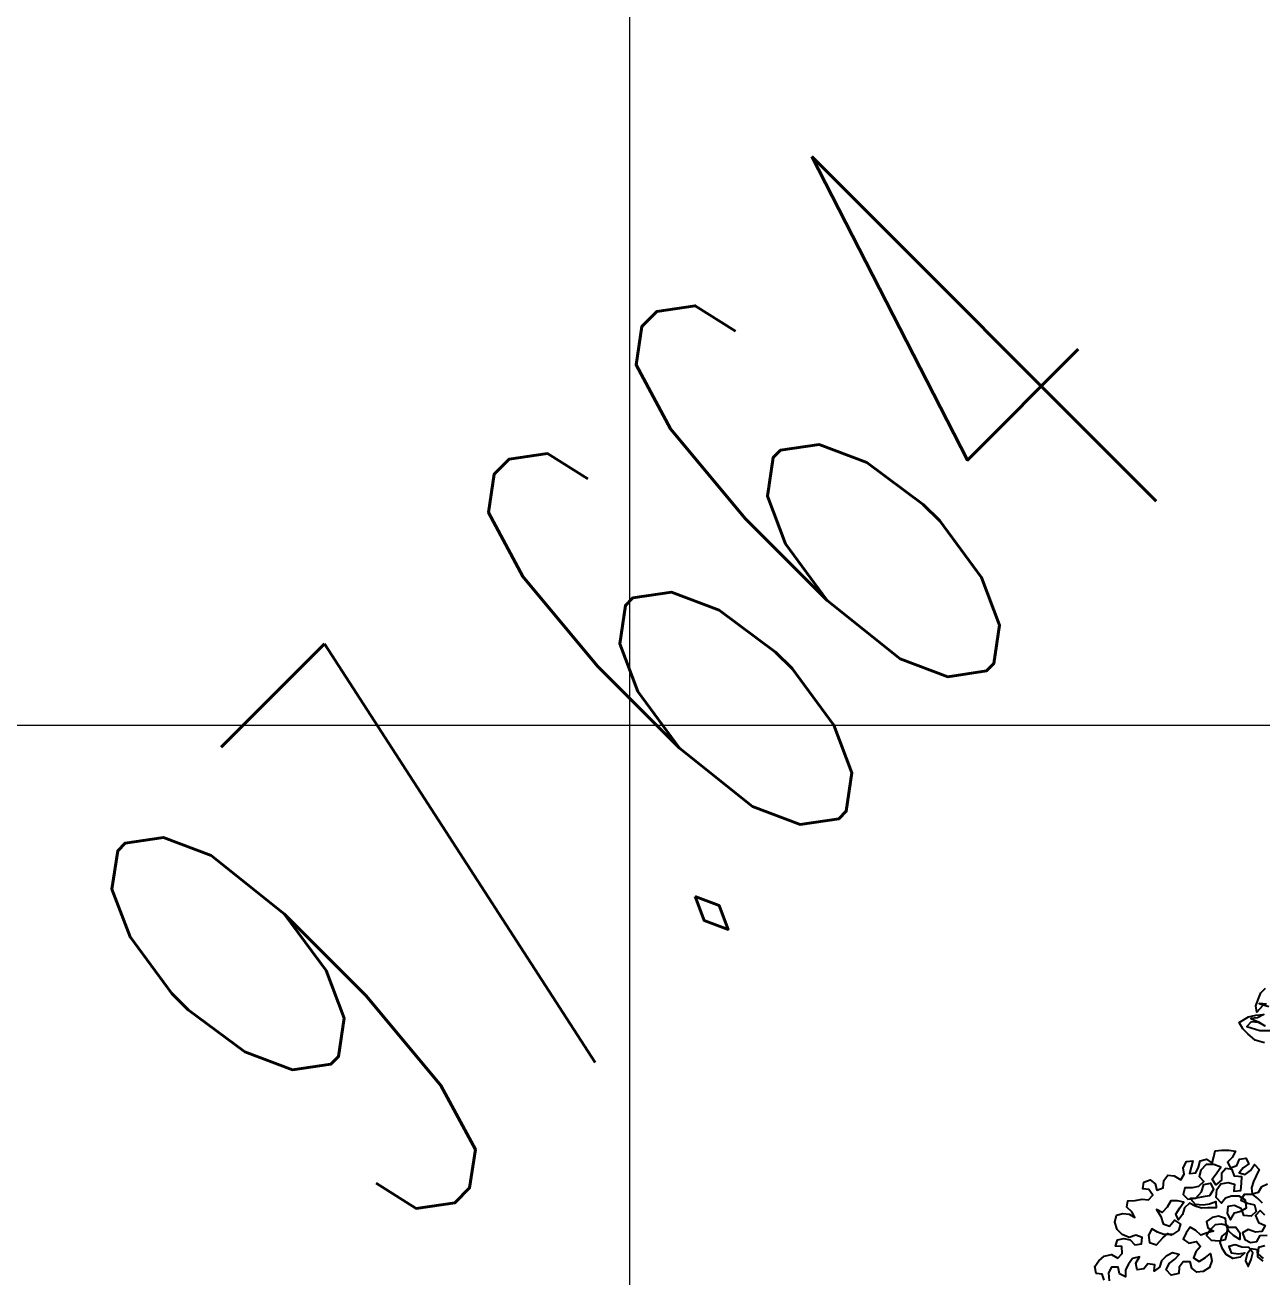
# Model space of a CAD drawing. Header units: millimetres. Extents: x 684983 to 685377, y 990360 to 990509.
# Drawn here: x 685067.021 to 685069.052, y 990431.133 to 990433.188 of the extents above; entities that cross this region are included whole.
import ezdxf

# ---------------------------------------------------------------- set-up
doc = ezdxf.new("R2010")
doc.units = ezdxf.units.MM
doc.layers.add('grid', color=8, linetype='Continuous', lineweight=9)
doc.layers.add('GRID LEVELS', color=7, linetype='Continuous', lineweight=13)
doc.layers.add('MAHAGONY', color=7, linetype='Continuous')
doc.styles.get("Standard").update_dxf_attribs({"font": 'RomanS'})

# ---------------------------------------------------------------- blocks, each defined once
blk = doc.blocks.new('TREE30')
at = {"color": 3, "flags": 128}
for points in [[(-0.561, 2.6518), (-0.577, 2.6568), (-0.59, 2.6678), (-0.5991, 2.6768), (-0.6051, 2.6878), (-0.5891, 2.6978), (-0.5761, 2.7008), (-0.5621, 2.7018), (-0.5731, 2.6958), (-0.5851, 2.6948), (-0.5711, 2.6888), (-0.56, 2.6818), (-0.5721, 2.6878), (-0.5841, 2.6888), (-0.5921, 2.6808), (-0.569, 2.6738), (-0.54, 2.6738)], [(-0.5641, 2.7168), (-0.5741, 2.7058), (-0.5761, 2.7168), (-0.5721, 2.7278), (-0.5671, 2.7398), (-0.5591, 2.7479)], [(-0.5571, 2.7198), (-0.5701, 2.7208), (-0.5531, 2.7158)], [(-0.5604, 2.3498), (-0.5684, 2.3578), (-0.5764, 2.3488), (-0.5714, 2.3368), (-0.5594, 2.3318), (-0.5654, 2.3208), (-0.5764, 2.3197), (-0.5894, 2.3247), (-0.5994, 2.3187), (-0.5954, 2.3067), (-0.5854, 2.3017), (-0.5743, 2.3037), (-0.5683, 2.3137), (-0.5563, 2.3148)], [(-0.5603, 2.2957), (-0.5713, 2.2927), (-0.5723, 2.2817), (-0.5633, 2.2737)], [(-0.5633, 2.2687), (-0.5723, 2.2767), (-0.5733, 2.2887), (-0.5843, 2.2907), (-0.5913, 2.2817), (-0.5943, 2.2697), (-0.5893, 2.2597), (-0.5843, 2.2717), (-0.5813, 2.2837), (-0.5883, 2.2927), (-0.6004, 2.2937), (-0.6124, 2.2977), (-0.6234, 2.2947), (-0.6194, 2.2837), (-0.6064, 2.2817), (-0.5953, 2.2837), (-0.6033, 2.2757), (-0.6164, 2.2737), (-0.6284, 2.2807), (-0.6344, 2.2907), (-0.6384, 2.3017), (-0.6354, 2.3127), (-0.6264, 2.3197), (-0.6254, 2.3307), (-0.6364, 2.3337), (-0.6474, 2.3327), (-0.6554, 2.3247), (-0.6624, 2.3137), (-0.6544, 2.3057), (-0.6404, 2.3047), (-0.6294, 2.3067), (-0.6264, 2.3177), (-0.6244, 2.3287), (-0.6114, 2.3287), (-0.6044, 2.3187), (-0.6044, 2.3067), (-0.6154, 2.3137), (-0.6234, 2.3217), (-0.6284, 2.3327), (-0.6294, 2.3437), (-0.6414, 2.3477), (-0.6524, 2.3457), (-0.6625, 2.3387), (-0.6604, 2.3277), (-0.6504, 2.3217), (-0.6614, 2.3187), (-0.6724, 2.3147), (-0.6815, 2.3227), (-0.6915, 2.3286), (-0.6985, 2.3186), (-0.7035, 2.3076), (-0.6934, 2.3006), (-0.6804, 2.3036), (-0.6734, 2.2946), (-0.6814, 2.2856), (-0.6854, 2.2746), (-0.6754, 2.2686), (-0.6644, 2.2756), (-0.6554, 2.2826), (-0.6534, 2.2696), (-0.6574, 2.2576), (-0.6684, 2.2506), (-0.6794, 2.2496), (-0.6884, 2.2566), (-0.6914, 2.2676), (-0.7034, 2.2676), (-0.7104, 2.2586), (-0.7114, 2.2476), (-0.7244, 2.2445), (-0.7334, 2.2535), (-0.7284, 2.2646), (-0.7184, 2.2726), (-0.7104, 2.2806), (-0.7225, 2.2836), (-0.7335, 2.2776), (-0.7415, 2.2696), (-0.7454, 2.2585), (-0.7544, 2.2515), (-0.7535, 2.2625), (-0.7655, 2.2645), (-0.7725, 2.2555), (-0.7845, 2.2535), (-0.7865, 2.2655), (-0.7805, 2.2765), (-0.7925, 2.2735), (-0.7995, 2.2635), (-0.8045, 2.2535), (-0.8045, 2.2415), (-0.8155, 2.2465), (-0.8175, 2.2585), (-0.8295, 2.2585), (-0.8345, 2.2485), (-0.8335, 2.2344)], [(-0.8425, 2.2354), (-0.8455, 2.2464), (-0.8565, 2.2474), (-0.8585, 2.2594), (-0.8515, 2.2695), (-0.8425, 2.2775), (-0.8295, 2.2805), (-0.8185, 2.2745), (-0.8105, 2.2825), (-0.8115, 2.2945), (-0.8225, 2.2955), (-0.8186, 2.3065), (-0.8075, 2.3085), (-0.7965, 2.3065), (-0.7885, 2.2975), (-0.7765, 2.2995), (-0.7755, 2.3106), (-0.7865, 2.3146), (-0.7985, 2.3105), (-0.8106, 2.3155), (-0.8196, 2.3245), (-0.8236, 2.3375), (-0.8206, 2.3495), (-0.8096, 2.3526), (-0.7986, 2.3516), (-0.7886, 2.3456), (-0.7936, 2.3556), (-0.8026, 2.3636), (-0.8006, 2.3746), (-0.7876, 2.3756), (-0.7756, 2.3776), (-0.7646, 2.3766), (-0.7566, 2.3846), (-0.7636, 2.3946), (-0.7746, 2.3956), (-0.7726, 2.4076), (-0.7616, 2.4117), (-0.7526, 2.4047), (-0.7496, 2.3937), (-0.7386, 2.3977), (-0.7376, 2.4107), (-0.7306, 2.4197), (-0.7196, 2.4187), (-0.7076, 2.4117), (-0.7016, 2.4217), (-0.7036, 2.4327), (-0.6976, 2.4437), (-0.6866, 2.4448), (-0.6926, 2.4227), (-0.6815, 2.4237), (-0.6765, 2.4338), (-0.6736, 2.4448), (-0.6626, 2.4478), (-0.6525, 2.4408), (-0.6495, 2.4518), (-0.6476, 2.4628), (-0.6355, 2.4638), (-0.6235, 2.4638), (-0.6115, 2.4618), (-0.6175, 2.4508), (-0.6255, 2.4428), (-0.6205, 2.4328), (-0.6095, 2.4368), (-0.6045, 2.4478), (-0.5935, 2.4498), (-0.5885, 2.4398), (-0.5985, 2.4328), (-0.6055, 2.4238), (-0.5945, 2.4208), (-0.5855, 2.4278), (-0.5785, 2.4388), (-0.5705, 2.4298), (-0.5755, 2.4188), (-0.5804, 2.4088), (-0.5834, 2.3978), (-0.5824, 2.3868), (-0.5714, 2.3898), (-0.5654, 2.3998), (-0.5554, 2.4048)], [(-0.5644, 2.3708), (-0.5724, 2.3788), (-0.5814, 2.3858), (-0.5964, 2.3858), (-0.6024, 2.3758), (-0.5904, 2.3708), (-0.5784, 2.3678), (-0.5754, 2.3558), (-0.5844, 2.3478), (-0.5974, 2.3488), (-0.6014, 2.3608), (-0.6134, 2.3668), (-0.6254, 2.3647), (-0.6264, 2.3527), (-0.6204, 2.3417), (-0.6134, 2.3537), (-0.6024, 2.3568), (-0.5924, 2.3628), (-0.5944, 2.3758), (-0.6054, 2.3828), (-0.6185, 2.3828), (-0.6295, 2.3797), (-0.6365, 2.3707), (-0.6455, 2.3807), (-0.6445, 2.3947), (-0.6375, 2.4048), (-0.6245, 2.4068), (-0.6135, 2.4038), (-0.6145, 2.3918), (-0.6024, 2.3928), (-0.6015, 2.4058), (-0.6005, 2.4168), (-0.6135, 2.4178), (-0.6175, 2.4298), (-0.6285, 2.4318), (-0.6365, 2.4228), (-0.6365, 2.4108), (-0.6465, 2.4028), (-0.6525, 2.4128), (-0.6445, 2.4238), (-0.6375, 2.4338), (-0.6495, 2.4388), (-0.6635, 2.4388), (-0.6725, 2.4288), (-0.6755, 2.4177), (-0.6675, 2.4087), (-0.6765, 2.3997), (-0.6875, 2.3977), (-0.7005, 2.3977), (-0.7035, 2.3857), (-0.6955, 2.3777), (-0.6815, 2.3797), (-0.6715, 2.3907), (-0.6675, 2.4037), (-0.6555, 2.4057), (-0.6505, 2.3947), (-0.6575, 2.3837), (-0.6685, 2.3817), (-0.6805, 2.3797), (-0.6915, 2.3787), (-0.6825, 2.3687), (-0.6685, 2.3677), (-0.6575, 2.3697), (-0.6465, 2.3737), (-0.6455, 2.3627), (-0.6605, 2.3627), (-0.6715, 2.3617), (-0.6825, 2.3657), (-0.6925, 2.3707), (-0.7015, 2.3627), (-0.7045, 2.3507), (-0.7115, 2.3416), (-0.7165, 2.3516), (-0.7095, 2.3627), (-0.7025, 2.3727), (-0.7135, 2.3747), (-0.7255, 2.3747), (-0.7315, 2.3636), (-0.7405, 2.3546), (-0.7505, 2.3596), (-0.7425, 2.3476), (-0.7385, 2.3346), (-0.7275, 2.3306), (-0.7185, 2.3406), (-0.7085, 2.3336), (-0.7115, 2.3226), (-0.7225, 2.3156), (-0.7375, 2.3156), (-0.7485, 2.3196), (-0.7585, 2.3256), (-0.7645, 2.3146), (-0.7625, 2.3016), (-0.7505, 2.2976), (-0.7395, 2.3096), (-0.7305, 2.3176), (-0.7235, 2.3146)]]:
    blk.add_lwpolyline(points, dxfattribs=at)

msp = doc.modelspace()

# ---------------------------------------------------------------- linework, layer by layer
at = {"layer": 'grid'}
for p, q in [((685068.0136, 990509.1548), (685068.0136, 990370.8996)), ((685085.1957, 990432.0381), (684982.7636, 990432.0381))]:
    msp.add_line(p, q, dxfattribs=at)

# ---------------------------------------------------------------- block references
at = {"layer": 'MAHAGONY', "color": 7, "xscale": 0.9355958136093464, "yscale": 0.9355958136093464, "zscale": 0.9355958136093464}
msp.add_blockref('TREE30', (685069.581, 990429.036, 97.59), dxfattribs=at)

# ---------------------------------------------------------------- texts
at = {"layer": 'GRID LEVELS', "width": 0.5}
msp.add_text('97.664', height=0.8, rotation=45, dxfattribs=at).set_placement((685067.63, 990431.1578, 97.664))

doc.saveas('drawing.dxf')
